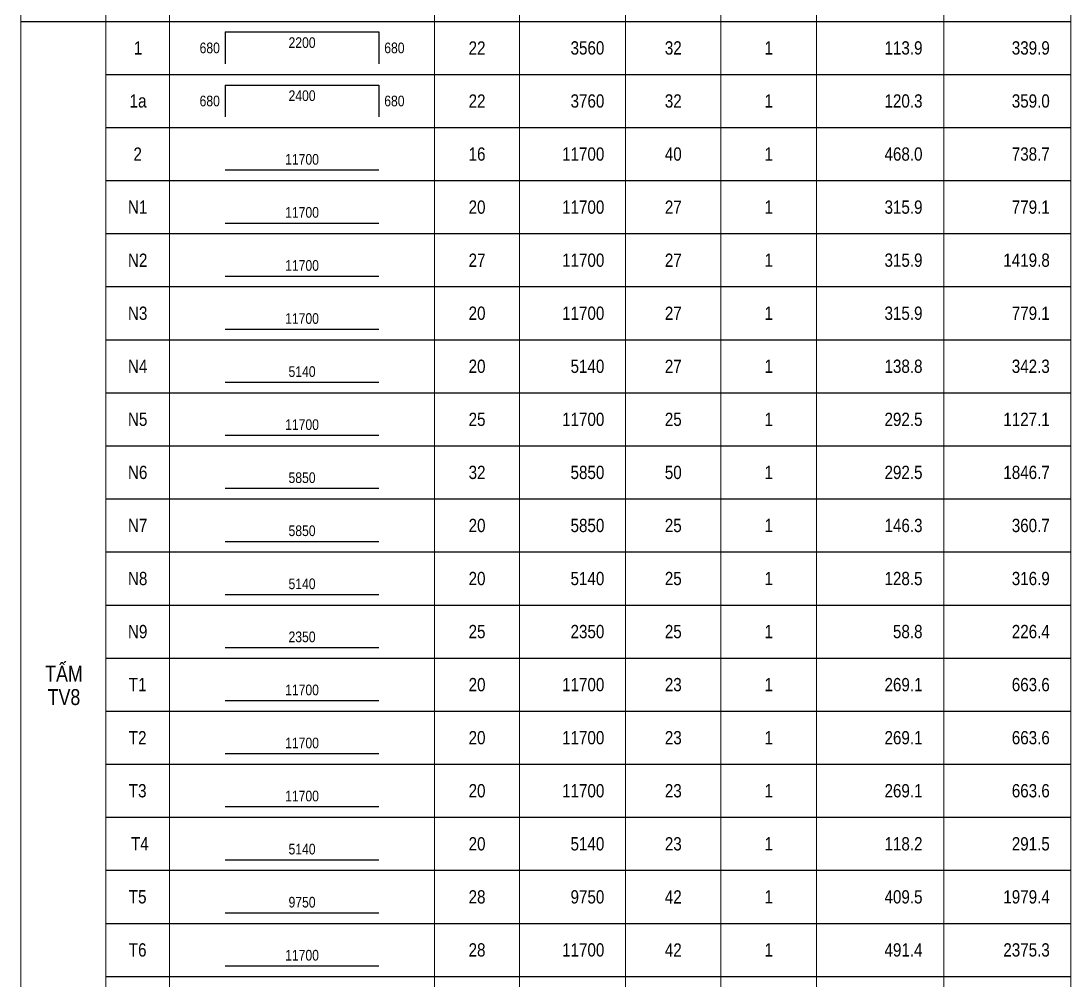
# Model space of a CAD drawing. Header units: millimetres. Extents: x -143483 to 1166745, y -1448440 to -1202244.
# Drawn here: x 420790 to 437290, y -1426204 to -1411127 of the extents above; entities that cross this region are included whole.
import ezdxf
from ezdxf.enums import TextEntityAlignment as Align

# ---------------------------------------------------------------- set-up
doc = ezdxf.new("R2010")
doc.units = ezdxf.units.MM
doc.header["$LTSCALE"] = 30
doc.layers.get('0').update_dxf_attribs({"lineweight": 9})
for name, color, linetype in [('ccu12-Dai', 6, 'Continuous'), ('ccu12-Manh', 8, 'Continuous'), ('ccu12-Text', 31, 'Continuous'), ('ccu12-Thay', 7, 'Continuous'), ('TEXT', 31, 'Continuous'), ('THEP', 4, 'Continuous')]:
    doc.layers.add(name, color=color, linetype=linetype)
doc.styles.add('ARIAL', font='arial_0.ttf')
doc.styles.add('Arial Narrow', font='ARIALN.TTF')
doc.styles.add('ccu11_simli', font='vnsimli.shx', dxfattribs={"width": 0.8})
doc.styles.add('ROMANS', font='arial_0.ttf', dxfattribs={"width": 0.8})

# ---------------------------------------------------------------- blocks, each defined once
blk = doc.blocks.new('TK_3')
at = {"layer": 'THEP'}
for p, q in [((2250, -200), (2250, -800)), ((5150, -200), (5150, -800))]:
    blk.add_line(p, q, dxfattribs=at)
blk.add_lwpolyline([(2250, -200), (5150, -200)], dxfattribs=at)
at = {"layer": 'TEXT', "style": 'ccu11_simli', "width": 0.8}
for tag, p in [('SH', (608, -500)), ('DK', (7000, -500)), ('SL', (10700, -500)), ('SCK', (12500, -500))]:
    blk.add_attdef(tag, text='', height=250, dxfattribs=at).set_placement(p, align=Align.MIDDLE)
blk.add_attdef('L2', text='', height=200, dxfattribs=at).set_placement((3700, -300), align=Align.TOP_CENTER)
for tag, height, p in [('L', 250, (9400, -500)), ('LA', 250, (15400, -500)), ('KL', 250, (17800, -500)), ('L1', 200, (2150, -500))]:
    blk.add_attdef(tag, text='', height=height, dxfattribs=at).set_placement(p, align=Align.MIDDLE_RIGHT)
blk.add_attdef('L3', text='', height=200, dxfattribs=at).set_placement((5250, -500), align=Align.MIDDLE_LEFT)
blk = doc.blocks.new('*U4419')
at = {"layer": 'ccu12-Manh'}
blk.add_line((-7583, 0), (7583, 0), dxfattribs=at)
blk = doc.blocks.new('*U4420')
at = {"color": 0, "linetype": 'ByBlock', "lineweight": -2, "transparency": 16777216}
for p in [(0, 0), (0, -833), (0, -1667), (0, -2500), (0, -3333), (0, -4167), (0, -5000), (0, -5833), (0, -6667), (0, -7500), (0, -8333), (0, -9167), (0, -10000), (0, -10833), (0, -11667), (0, -12500), (0, -13333), (0, -14167), (0, -15000), (0, -15833), (0, -16667), (0, -17500), (0, -18333), (0, -19167), (0, -20000), (0, -20833), (0, -21667), (0, -22500), (0, -23333)]:
    blk.add_blockref('*U4419', p, dxfattribs=at)
blk = doc.blocks.new('TK_1')
at = {"layer": 'THEP'}
blk.add_lwpolyline([(2250, -800), (5150, -800)], dxfattribs=at)
at = {"layer": 'TEXT', "style": 'ROMANS', "width": 0.8}
for tag, p in [('SH', (600, -500)), ('DK', (7000, -500)), ('SL', (10700, -500)), ('SCK', (12500, -500))]:
    blk.add_attdef(tag, text='', height=250, dxfattribs=at).set_placement(p, align=Align.MIDDLE)
for tag, p in [('L', (9400, -500)), ('LA', (15400, -500)), ('KL', (17800, -500))]:
    blk.add_attdef(tag, text='', height=250, dxfattribs=at).set_placement(p, align=Align.MIDDLE_RIGHT)
blk.add_attdef('L1', text='', height=200, dxfattribs=at).set_placement((3700, -700), align=Align.CENTER)

msp = doc.modelspace()

# ---------------------------------------------------------------- linework, layer by layer
for p, q in [((420790.31, -1386465.71), (420790.31, -1411132.38)), ((422123.64, -1386465.71), (422123.64, -1411132.38)), ((423123.64, -1386465.71), (423123.64, -1411132.38)), ((427290.31, -1386465.71), (427290.31, -1411132.38)), ((428623.64, -1386465.71), (428623.64, -1411132.38)), ((430290.31, -1386465.71), (430290.31, -1411132.38)), ((431790.31, -1386465.71), (431790.31, -1411132.38)), ((433290.31, -1386465.71), (433290.31, -1411132.38)), ((435290.31, -1386465.71), (435290.31, -1411132.38)), ((437290.31, -1386465.71), (437290.31, -1411132.38)), ((420790.31, -1411132.38), (420790.31, -1435299.05)), ((422123.64, -1411132.38), (422123.64, -1435299.05)), ((423123.64, -1411132.38), (423123.64, -1435299.05)), ((427290.31, -1411132.38), (427290.31, -1435299.05)), ((428623.64, -1411132.38), (428623.64, -1435299.05)), ((430290.31, -1411132.38), (430290.31, -1435299.05)), ((431790.31, -1411132.38), (431790.31, -1435299.05)), ((433290.31, -1411132.38), (433290.31, -1435299.05)), ((435290.31, -1411132.38), (435290.31, -1435299.05)), ((437290.31, -1411132.38), (437290.31, -1435299.05))]:
    msp.add_line(p, q)
at = {"layer": 'ccu12-Manh'}
for p in [(420790.31, -1411132.38), (422123.64, -1411132.38)]:
    msp.add_line(p, (437290.31, -1411132.38), dxfattribs=at)
at = {"layer": 'ccu12-Thay'}
msp.add_line((420790.31, -1411132.38), (437290.31, -1411132.38), dxfattribs=at)

# ---------------------------------------------------------------- block references
msp.add_blockref('*U4420', (429706.98, -1411965.71))
at = {"layer": 'ccu12-Dai', "ltscale": 10000}
ref = msp.add_blockref('TK_3', (422123.64, -1411132.38), dxfattribs=dict(at, xscale=0.833333338333486, yscale=0.833333338333486, zscale=0.833333338333486))
ref.add_attrib('SH', '1', dxfattribs={"layer": 'TEXT', "color": 1, "ltscale": 10000, "height": 208.33, "style": 'Arial Narrow'}).set_placement((422630.31, -1411549.05), align=Align.MIDDLE)
ref.add_attrib('DK', '22', dxfattribs={"layer": 'TEXT', "color": 1, "ltscale": 10000, "height": 208.333, "style": 'Arial Narrow'}).set_placement((427956.98, -1411549.05), align=Align.MIDDLE)
ref.add_attrib('L', '3560', dxfattribs={"layer": 'TEXT', "ltscale": 10000, "height": 208.333, "style": 'Arial Narrow'}).set_placement((429956.98, -1411549.05), align=Align.MIDDLE_RIGHT)
ref.add_attrib('SL', '32', dxfattribs={"layer": 'TEXT', "color": 1, "ltscale": 10000, "height": 208.333, "style": 'Arial Narrow'}).set_placement((431040.31, -1411549.05), align=Align.MIDDLE)
ref.add_attrib('SCK', '1', dxfattribs={"layer": 'TEXT', "color": 1, "ltscale": 10000, "height": 208.33, "style": 'Arial Narrow'}).set_placement((432540.31, -1411549.05), align=Align.MIDDLE)
ref.add_attrib('LA', '113.9', dxfattribs={"layer": 'TEXT', "ltscale": 10000, "height": 208.333, "style": 'Arial Narrow'}).set_placement((434956.98, -1411549.05), align=Align.MIDDLE_RIGHT)
ref.add_attrib('KL', '339.9', dxfattribs={"layer": 'TEXT', "ltscale": 10000, "height": 208.333, "style": 'Arial Narrow'}).set_placement((436956.98, -1411549.05), align=Align.MIDDLE_RIGHT)
ref.add_attrib('L1', '680', dxfattribs={"layer": 'TEXT', "ltscale": 10000, "height": 166.667, "style": 'Arial Narrow'}).set_placement((423915.31, -1411549.05), align=Align.MIDDLE_RIGHT)
ref.add_attrib('L2', '2200', dxfattribs={"layer": 'TEXT', "ltscale": 10000, "height": 166.667, "style": 'Arial Narrow'}).set_placement((425206.98, -1411382.38), align=Align.TOP_CENTER)
ref.add_attrib('L3', '680', dxfattribs={"layer": 'TEXT', "ltscale": 10000, "height": 166.667, "style": 'Arial Narrow'}).set_placement((426498.64, -1411549.05), align=Align.MIDDLE_LEFT)
ref = msp.add_blockref('TK_3', (422123.64, -1411965.71), dxfattribs=dict(at, xscale=0.833333338333486, yscale=0.833333338333486, zscale=0.833333338333486))
ref.add_attrib('SH', '1a', dxfattribs={"layer": 'TEXT', "color": 1, "ltscale": 10000, "height": 208.333, "style": 'Arial Narrow'}).set_placement((422630.31, -1412382.38), align=Align.MIDDLE)
ref.add_attrib('DK', '22', dxfattribs={"layer": 'TEXT', "color": 1, "ltscale": 10000, "height": 208.333, "style": 'Arial Narrow'}).set_placement((427956.98, -1412382.38), align=Align.MIDDLE)
ref.add_attrib('L', '3760', dxfattribs={"layer": 'TEXT', "ltscale": 10000, "height": 208.333, "style": 'Arial Narrow'}).set_placement((429956.98, -1412382.38), align=Align.MIDDLE_RIGHT)
ref.add_attrib('SL', '32', dxfattribs={"layer": 'TEXT', "color": 1, "ltscale": 10000, "height": 208.333, "style": 'Arial Narrow'}).set_placement((431040.31, -1412382.38), align=Align.MIDDLE)
ref.add_attrib('SCK', '1', dxfattribs={"layer": 'TEXT', "color": 1, "ltscale": 10000, "height": 208.33, "style": 'Arial Narrow'}).set_placement((432540.31, -1412382.38), align=Align.MIDDLE)
ref.add_attrib('LA', '120.3', dxfattribs={"layer": 'TEXT', "ltscale": 10000, "height": 208.333, "style": 'Arial Narrow'}).set_placement((434956.98, -1412382.38), align=Align.MIDDLE_RIGHT)
ref.add_attrib('KL', '359.0', dxfattribs={"layer": 'TEXT', "ltscale": 10000, "height": 208.333, "style": 'Arial Narrow'}).set_placement((436956.98, -1412382.38), align=Align.MIDDLE_RIGHT)
ref.add_attrib('L1', '680', dxfattribs={"layer": 'TEXT', "ltscale": 10000, "height": 166.667, "style": 'Arial Narrow'}).set_placement((423915.31, -1412382.38), align=Align.MIDDLE_RIGHT)
ref.add_attrib('L2', '2400', dxfattribs={"layer": 'TEXT', "ltscale": 10000, "height": 166.667, "style": 'Arial Narrow'}).set_placement((425206.98, -1412215.71), align=Align.TOP_CENTER)
ref.add_attrib('L3', '680', dxfattribs={"layer": 'TEXT', "ltscale": 10000, "height": 166.667, "style": 'Arial Narrow'}).set_placement((426498.64, -1412382.38), align=Align.MIDDLE_LEFT)
ref = msp.add_blockref('TK_1', (422123.64, -1412799.05), dxfattribs=dict(at, xscale=0.833333338333486, yscale=0.833333338333486, zscale=0.833333338333486))
ref.add_attrib('SH', '2', dxfattribs={"layer": 'TEXT', "color": 1, "ltscale": 10000, "height": 208.33, "style": 'Arial Narrow'}).set_placement((422623.64, -1413215.71), align=Align.MIDDLE)
ref.add_attrib('DK', '16', dxfattribs={"layer": 'TEXT', "color": 1, "ltscale": 10000, "height": 208.333, "style": 'Arial Narrow'}).set_placement((427956.98, -1413215.71), align=Align.MIDDLE)
ref.add_attrib('L', '11700', dxfattribs={"layer": 'TEXT', "ltscale": 10000, "height": 208.333, "style": 'Arial Narrow'}).set_placement((429956.98, -1413215.71), align=Align.MIDDLE_RIGHT)
ref.add_attrib('SL', '40', dxfattribs={"layer": 'TEXT', "color": 1, "ltscale": 10000, "height": 208.333, "style": 'Arial Narrow'}).set_placement((431040.31, -1413215.71), align=Align.MIDDLE)
ref.add_attrib('SCK', '1', dxfattribs={"layer": 'TEXT', "color": 1, "ltscale": 10000, "height": 208.33, "style": 'Arial Narrow'}).set_placement((432540.31, -1413215.71), align=Align.MIDDLE)
ref.add_attrib('LA', '468.0', dxfattribs={"layer": 'TEXT', "ltscale": 10000, "height": 208.333, "style": 'Arial Narrow'}).set_placement((434956.98, -1413215.71), align=Align.MIDDLE_RIGHT)
ref.add_attrib('KL', '738.7', dxfattribs={"layer": 'TEXT', "ltscale": 10000, "height": 208.333, "style": 'Arial Narrow'}).set_placement((436956.98, -1413215.71), align=Align.MIDDLE_RIGHT)
ref.add_attrib('L1', '11700', dxfattribs={"layer": 'TEXT', "ltscale": 10000, "height": 166.667, "style": 'Arial Narrow'}).set_placement((425206.98, -1413382.38), align=Align.CENTER)
ref = msp.add_blockref('TK_1', (422123.64, -1413632.38), dxfattribs=dict(at, xscale=0.833333338333486, yscale=0.833333338333486, zscale=0.833333338333486))
ref.add_attrib('SH', 'N1', dxfattribs={"layer": 'TEXT', "color": 1, "ltscale": 10000, "height": 208.333, "style": 'Arial Narrow'}).set_placement((422623.64, -1414049.05), align=Align.MIDDLE)
ref.add_attrib('DK', '20', dxfattribs={"layer": 'TEXT', "color": 1, "ltscale": 10000, "height": 208.333, "style": 'Arial Narrow'}).set_placement((427956.98, -1414049.05), align=Align.MIDDLE)
ref.add_attrib('L', '11700', dxfattribs={"layer": 'TEXT', "ltscale": 10000, "height": 208.333, "style": 'Arial Narrow'}).set_placement((429956.98, -1414049.05), align=Align.MIDDLE_RIGHT)
ref.add_attrib('SL', '27', dxfattribs={"layer": 'TEXT', "color": 1, "ltscale": 10000, "height": 208.333, "style": 'Arial Narrow'}).set_placement((431040.31, -1414049.05), align=Align.MIDDLE)
ref.add_attrib('SCK', '1', dxfattribs={"layer": 'TEXT', "color": 1, "ltscale": 10000, "height": 208.33, "style": 'Arial Narrow'}).set_placement((432540.31, -1414049.05), align=Align.MIDDLE)
ref.add_attrib('LA', '315.9', dxfattribs={"layer": 'TEXT', "ltscale": 10000, "height": 208.333, "style": 'Arial Narrow'}).set_placement((434956.98, -1414049.05), align=Align.MIDDLE_RIGHT)
ref.add_attrib('KL', '779.1', dxfattribs={"layer": 'TEXT', "ltscale": 10000, "height": 208.333, "style": 'Arial Narrow'}).set_placement((436956.98, -1414049.05), align=Align.MIDDLE_RIGHT)
ref.add_attrib('L1', '11700', dxfattribs={"layer": 'TEXT', "ltscale": 10000, "height": 166.667, "style": 'Arial Narrow'}).set_placement((425206.98, -1414215.71), align=Align.CENTER)
ref = msp.add_blockref('TK_1', (422123.64, -1414465.71), dxfattribs=dict(at, xscale=0.833333338333486, yscale=0.833333338333486, zscale=0.833333338333486))
ref.add_attrib('SH', 'N2', dxfattribs={"layer": 'TEXT', "color": 1, "ltscale": 10000, "height": 208.333, "style": 'Arial Narrow'}).set_placement((422623.64, -1414882.38), align=Align.MIDDLE)
ref.add_attrib('DK', '27', dxfattribs={"layer": 'TEXT', "color": 1, "ltscale": 10000, "height": 208.333, "style": 'Arial Narrow'}).set_placement((427956.98, -1414882.38), align=Align.MIDDLE)
ref.add_attrib('L', '11700', dxfattribs={"layer": 'TEXT', "ltscale": 10000, "height": 208.333, "style": 'Arial Narrow'}).set_placement((429956.98, -1414882.38), align=Align.MIDDLE_RIGHT)
ref.add_attrib('SL', '27', dxfattribs={"layer": 'TEXT', "color": 1, "ltscale": 10000, "height": 208.333, "style": 'Arial Narrow'}).set_placement((431040.31, -1414882.38), align=Align.MIDDLE)
ref.add_attrib('SCK', '1', dxfattribs={"layer": 'TEXT', "color": 1, "ltscale": 10000, "height": 208.33, "style": 'Arial Narrow'}).set_placement((432540.31, -1414882.38), align=Align.MIDDLE)
ref.add_attrib('LA', '315.9', dxfattribs={"layer": 'TEXT', "ltscale": 10000, "height": 208.333, "style": 'Arial Narrow'}).set_placement((434956.98, -1414882.38), align=Align.MIDDLE_RIGHT)
ref.add_attrib('KL', '1419.8', dxfattribs={"layer": 'TEXT', "ltscale": 10000, "height": 208.333, "style": 'Arial Narrow'}).set_placement((436956.98, -1414882.38), align=Align.MIDDLE_RIGHT)
ref.add_attrib('L1', '11700', dxfattribs={"layer": 'TEXT', "ltscale": 10000, "height": 166.667, "style": 'Arial Narrow'}).set_placement((425206.98, -1415049.05), align=Align.CENTER)
ref = msp.add_blockref('TK_1', (422123.64, -1415299.05), dxfattribs=dict(at, xscale=0.833333338333486, yscale=0.833333338333486, zscale=0.833333338333486))
ref.add_attrib('SH', 'N3', dxfattribs={"layer": 'TEXT', "color": 1, "ltscale": 10000, "height": 208.333, "style": 'Arial Narrow'}).set_placement((422623.64, -1415715.71), align=Align.MIDDLE)
ref.add_attrib('DK', '20', dxfattribs={"layer": 'TEXT', "color": 1, "ltscale": 10000, "height": 208.333, "style": 'Arial Narrow'}).set_placement((427956.98, -1415715.71), align=Align.MIDDLE)
ref.add_attrib('L', '11700', dxfattribs={"layer": 'TEXT', "ltscale": 10000, "height": 208.333, "style": 'Arial Narrow'}).set_placement((429956.98, -1415715.71), align=Align.MIDDLE_RIGHT)
ref.add_attrib('SL', '27', dxfattribs={"layer": 'TEXT', "color": 1, "ltscale": 10000, "height": 208.333, "style": 'Arial Narrow'}).set_placement((431040.31, -1415715.71), align=Align.MIDDLE)
ref.add_attrib('SCK', '1', dxfattribs={"layer": 'TEXT', "color": 1, "ltscale": 10000, "height": 208.33, "style": 'Arial Narrow'}).set_placement((432540.31, -1415715.71), align=Align.MIDDLE)
ref.add_attrib('LA', '315.9', dxfattribs={"layer": 'TEXT', "ltscale": 10000, "height": 208.333, "style": 'Arial Narrow'}).set_placement((434956.98, -1415715.71), align=Align.MIDDLE_RIGHT)
ref.add_attrib('KL', '779.1', dxfattribs={"layer": 'TEXT', "ltscale": 10000, "height": 208.333, "style": 'Arial Narrow'}).set_placement((436956.98, -1415715.71), align=Align.MIDDLE_RIGHT)
ref.add_attrib('L1', '11700', dxfattribs={"layer": 'TEXT', "ltscale": 10000, "height": 166.667, "style": 'Arial Narrow'}).set_placement((425206.98, -1415882.38), align=Align.CENTER)
ref = msp.add_blockref('TK_1', (422123.64, -1416132.38), dxfattribs=dict(at, xscale=0.833333338333486, yscale=0.833333338333486, zscale=0.833333338333486))
ref.add_attrib('SH', 'N4', dxfattribs={"layer": 'TEXT', "color": 1, "ltscale": 10000, "height": 208.333, "style": 'Arial Narrow'}).set_placement((422623.64, -1416549.05), align=Align.MIDDLE)
ref.add_attrib('DK', '20', dxfattribs={"layer": 'TEXT', "color": 1, "ltscale": 10000, "height": 208.333, "style": 'Arial Narrow'}).set_placement((427956.98, -1416549.05), align=Align.MIDDLE)
ref.add_attrib('L', '5140', dxfattribs={"layer": 'TEXT', "ltscale": 10000, "height": 208.333, "style": 'Arial Narrow'}).set_placement((429956.98, -1416549.05), align=Align.MIDDLE_RIGHT)
ref.add_attrib('SL', '27', dxfattribs={"layer": 'TEXT', "color": 1, "ltscale": 10000, "height": 208.333, "style": 'Arial Narrow'}).set_placement((431040.31, -1416549.05), align=Align.MIDDLE)
ref.add_attrib('SCK', '1', dxfattribs={"layer": 'TEXT', "color": 1, "ltscale": 10000, "height": 208.33, "style": 'Arial Narrow'}).set_placement((432540.31, -1416549.05), align=Align.MIDDLE)
ref.add_attrib('LA', '138.8', dxfattribs={"layer": 'TEXT', "ltscale": 10000, "height": 208.333, "style": 'Arial Narrow'}).set_placement((434956.98, -1416549.05), align=Align.MIDDLE_RIGHT)
ref.add_attrib('KL', '342.3', dxfattribs={"layer": 'TEXT', "ltscale": 10000, "height": 208.333, "style": 'Arial Narrow'}).set_placement((436956.98, -1416549.05), align=Align.MIDDLE_RIGHT)
ref.add_attrib('L1', '5140', dxfattribs={"layer": 'TEXT', "ltscale": 10000, "height": 166.667, "style": 'Arial Narrow'}).set_placement((425206.98, -1416715.71), align=Align.CENTER)
ref = msp.add_blockref('TK_1', (422123.64, -1416965.71), dxfattribs=dict(at, xscale=0.833333338333486, yscale=0.833333338333486, zscale=0.833333338333486))
ref.add_attrib('SH', 'N5', dxfattribs={"layer": 'TEXT', "color": 1, "ltscale": 10000, "height": 208.333, "style": 'Arial Narrow'}).set_placement((422623.64, -1417382.38), align=Align.MIDDLE)
ref.add_attrib('DK', '25', dxfattribs={"layer": 'TEXT', "color": 1, "ltscale": 10000, "height": 208.333, "style": 'Arial Narrow'}).set_placement((427956.98, -1417382.38), align=Align.MIDDLE)
ref.add_attrib('L', '11700', dxfattribs={"layer": 'TEXT', "ltscale": 10000, "height": 208.333, "style": 'Arial Narrow'}).set_placement((429956.98, -1417382.38), align=Align.MIDDLE_RIGHT)
ref.add_attrib('SL', '25', dxfattribs={"layer": 'TEXT', "color": 1, "ltscale": 10000, "height": 208.333, "style": 'Arial Narrow'}).set_placement((431040.31, -1417382.38), align=Align.MIDDLE)
ref.add_attrib('SCK', '1', dxfattribs={"layer": 'TEXT', "color": 1, "ltscale": 10000, "height": 208.33, "style": 'Arial Narrow'}).set_placement((432540.31, -1417382.38), align=Align.MIDDLE)
ref.add_attrib('LA', '292.5', dxfattribs={"layer": 'TEXT', "ltscale": 10000, "height": 208.333, "style": 'Arial Narrow'}).set_placement((434956.98, -1417382.38), align=Align.MIDDLE_RIGHT)
ref.add_attrib('KL', '1127.1', dxfattribs={"layer": 'TEXT', "ltscale": 10000, "height": 208.333, "style": 'Arial Narrow'}).set_placement((436956.98, -1417382.38), align=Align.MIDDLE_RIGHT)
ref.add_attrib('L1', '11700', dxfattribs={"layer": 'TEXT', "ltscale": 10000, "height": 166.667, "style": 'Arial Narrow'}).set_placement((425206.98, -1417549.05), align=Align.CENTER)
ref = msp.add_blockref('TK_1', (422123.64, -1417799.05), dxfattribs=dict(at, xscale=0.833333338333486, yscale=0.833333338333486, zscale=0.833333338333486))
ref.add_attrib('SH', 'N6', dxfattribs={"layer": 'TEXT', "color": 1, "ltscale": 10000, "height": 208.333, "style": 'Arial Narrow'}).set_placement((422623.64, -1418215.71), align=Align.MIDDLE)
ref.add_attrib('DK', '32', dxfattribs={"layer": 'TEXT', "color": 1, "ltscale": 10000, "height": 208.333, "style": 'Arial Narrow'}).set_placement((427956.98, -1418215.71), align=Align.MIDDLE)
ref.add_attrib('L', '5850', dxfattribs={"layer": 'TEXT', "ltscale": 10000, "height": 208.333, "style": 'Arial Narrow'}).set_placement((429956.98, -1418215.71), align=Align.MIDDLE_RIGHT)
ref.add_attrib('SL', '50', dxfattribs={"layer": 'TEXT', "color": 1, "ltscale": 10000, "height": 208.333, "style": 'Arial Narrow'}).set_placement((431040.31, -1418215.71), align=Align.MIDDLE)
ref.add_attrib('SCK', '1', dxfattribs={"layer": 'TEXT', "color": 1, "ltscale": 10000, "height": 208.33, "style": 'Arial Narrow'}).set_placement((432540.31, -1418215.71), align=Align.MIDDLE)
ref.add_attrib('LA', '292.5', dxfattribs={"layer": 'TEXT', "ltscale": 10000, "height": 208.333, "style": 'Arial Narrow'}).set_placement((434956.98, -1418215.71), align=Align.MIDDLE_RIGHT)
ref.add_attrib('KL', '1846.7', dxfattribs={"layer": 'TEXT', "ltscale": 10000, "height": 208.333, "style": 'Arial Narrow'}).set_placement((436956.98, -1418215.71), align=Align.MIDDLE_RIGHT)
ref.add_attrib('L1', '5850', dxfattribs={"layer": 'TEXT', "ltscale": 10000, "height": 166.667, "style": 'Arial Narrow'}).set_placement((425206.98, -1418382.38), align=Align.CENTER)
ref = msp.add_blockref('TK_1', (422123.64, -1418632.38), dxfattribs=dict(at, xscale=0.833333338333486, yscale=0.833333338333486, zscale=0.833333338333486))
ref.add_attrib('SH', 'N7', dxfattribs={"layer": 'TEXT', "color": 1, "ltscale": 10000, "height": 208.333, "style": 'Arial Narrow'}).set_placement((422623.64, -1419049.05), align=Align.MIDDLE)
ref.add_attrib('DK', '20', dxfattribs={"layer": 'TEXT', "color": 1, "ltscale": 10000, "height": 208.333, "style": 'Arial Narrow'}).set_placement((427956.98, -1419049.05), align=Align.MIDDLE)
ref.add_attrib('L', '5850', dxfattribs={"layer": 'TEXT', "ltscale": 10000, "height": 208.333, "style": 'Arial Narrow'}).set_placement((429956.98, -1419049.05), align=Align.MIDDLE_RIGHT)
ref.add_attrib('SL', '25', dxfattribs={"layer": 'TEXT', "color": 1, "ltscale": 10000, "height": 208.333, "style": 'Arial Narrow'}).set_placement((431040.31, -1419049.05), align=Align.MIDDLE)
ref.add_attrib('SCK', '1', dxfattribs={"layer": 'TEXT', "color": 1, "ltscale": 10000, "height": 208.33, "style": 'Arial Narrow'}).set_placement((432540.31, -1419049.05), align=Align.MIDDLE)
ref.add_attrib('LA', '146.3', dxfattribs={"layer": 'TEXT', "ltscale": 10000, "height": 208.333, "style": 'Arial Narrow'}).set_placement((434956.98, -1419049.05), align=Align.MIDDLE_RIGHT)
ref.add_attrib('KL', '360.7', dxfattribs={"layer": 'TEXT', "ltscale": 10000, "height": 208.333, "style": 'Arial Narrow'}).set_placement((436956.98, -1419049.05), align=Align.MIDDLE_RIGHT)
ref.add_attrib('L1', '5850', dxfattribs={"layer": 'TEXT', "ltscale": 10000, "height": 166.667, "style": 'Arial Narrow'}).set_placement((425206.98, -1419215.71), align=Align.CENTER)
ref = msp.add_blockref('TK_1', (422123.64, -1419465.71), dxfattribs=dict(at, xscale=0.833333338333486, yscale=0.833333338333486, zscale=0.833333338333486))
ref.add_attrib('SH', 'N8', dxfattribs={"layer": 'TEXT', "color": 1, "ltscale": 10000, "height": 208.333, "style": 'Arial Narrow'}).set_placement((422623.64, -1419882.38), align=Align.MIDDLE)
ref.add_attrib('DK', '20', dxfattribs={"layer": 'TEXT', "color": 1, "ltscale": 10000, "height": 208.333, "style": 'Arial Narrow'}).set_placement((427956.98, -1419882.38), align=Align.MIDDLE)
ref.add_attrib('L', '5140', dxfattribs={"layer": 'TEXT', "ltscale": 10000, "height": 208.333, "style": 'Arial Narrow'}).set_placement((429956.98, -1419882.38), align=Align.MIDDLE_RIGHT)
ref.add_attrib('SL', '25', dxfattribs={"layer": 'TEXT', "color": 1, "ltscale": 10000, "height": 208.333, "style": 'Arial Narrow'}).set_placement((431040.31, -1419882.38), align=Align.MIDDLE)
ref.add_attrib('SCK', '1', dxfattribs={"layer": 'TEXT', "color": 1, "ltscale": 10000, "height": 208.33, "style": 'Arial Narrow'}).set_placement((432540.31, -1419882.38), align=Align.MIDDLE)
ref.add_attrib('LA', '128.5', dxfattribs={"layer": 'TEXT', "ltscale": 10000, "height": 208.333, "style": 'Arial Narrow'}).set_placement((434956.98, -1419882.38), align=Align.MIDDLE_RIGHT)
ref.add_attrib('KL', '316.9', dxfattribs={"layer": 'TEXT', "ltscale": 10000, "height": 208.333, "style": 'Arial Narrow'}).set_placement((436956.98, -1419882.38), align=Align.MIDDLE_RIGHT)
ref.add_attrib('L1', '5140', dxfattribs={"layer": 'TEXT', "ltscale": 10000, "height": 166.667, "style": 'Arial Narrow'}).set_placement((425206.98, -1420049.05), align=Align.CENTER)
ref = msp.add_blockref('TK_1', (422123.64, -1420299.05), dxfattribs=dict(at, xscale=0.833333338333486, yscale=0.833333338333486, zscale=0.833333338333486))
ref.add_attrib('SH', 'N9', dxfattribs={"layer": 'TEXT', "color": 1, "ltscale": 10000, "height": 208.333, "style": 'Arial Narrow'}).set_placement((422623.64, -1420715.71), align=Align.MIDDLE)
ref.add_attrib('DK', '25', dxfattribs={"layer": 'TEXT', "color": 1, "ltscale": 10000, "height": 208.333, "style": 'Arial Narrow'}).set_placement((427956.98, -1420715.71), align=Align.MIDDLE)
ref.add_attrib('L', '2350', dxfattribs={"layer": 'TEXT', "ltscale": 10000, "height": 208.333, "style": 'Arial Narrow'}).set_placement((429956.98, -1420715.71), align=Align.MIDDLE_RIGHT)
ref.add_attrib('SL', '25', dxfattribs={"layer": 'TEXT', "color": 1, "ltscale": 10000, "height": 208.333, "style": 'Arial Narrow'}).set_placement((431040.31, -1420715.71), align=Align.MIDDLE)
ref.add_attrib('SCK', '1', dxfattribs={"layer": 'TEXT', "color": 1, "ltscale": 10000, "height": 208.33, "style": 'Arial Narrow'}).set_placement((432540.31, -1420715.71), align=Align.MIDDLE)
ref.add_attrib('LA', '58.8', dxfattribs={"layer": 'TEXT', "ltscale": 10000, "height": 208.333, "style": 'Arial Narrow'}).set_placement((434956.98, -1420715.71), align=Align.MIDDLE_RIGHT)
ref.add_attrib('KL', '226.4', dxfattribs={"layer": 'TEXT', "ltscale": 10000, "height": 208.333, "style": 'Arial Narrow'}).set_placement((436956.98, -1420715.71), align=Align.MIDDLE_RIGHT)
ref.add_attrib('L1', '2350', dxfattribs={"layer": 'TEXT', "ltscale": 10000, "height": 166.667, "style": 'Arial Narrow'}).set_placement((425206.98, -1420882.38), align=Align.CENTER)
ref = msp.add_blockref('TK_1', (422123.64, -1421132.38), dxfattribs=dict(at, xscale=0.833333338333486, yscale=0.833333338333486, zscale=0.833333338333486))
ref.add_attrib('SH', 'T1', dxfattribs={"layer": 'TEXT', "color": 1, "ltscale": 10000, "height": 208.333, "style": 'Arial Narrow'}).set_placement((422623.64, -1421549.05), align=Align.MIDDLE)
ref.add_attrib('DK', '20', dxfattribs={"layer": 'TEXT', "color": 1, "ltscale": 10000, "height": 208.333, "style": 'Arial Narrow'}).set_placement((427956.98, -1421549.05), align=Align.MIDDLE)
ref.add_attrib('L', '11700', dxfattribs={"layer": 'TEXT', "ltscale": 10000, "height": 208.333, "style": 'Arial Narrow'}).set_placement((429956.98, -1421549.05), align=Align.MIDDLE_RIGHT)
ref.add_attrib('SL', '23', dxfattribs={"layer": 'TEXT', "color": 1, "ltscale": 10000, "height": 208.333, "style": 'Arial Narrow'}).set_placement((431040.31, -1421549.05), align=Align.MIDDLE)
ref.add_attrib('SCK', '1', dxfattribs={"layer": 'TEXT', "color": 1, "ltscale": 10000, "height": 208.33, "style": 'Arial Narrow'}).set_placement((432540.31, -1421549.05), align=Align.MIDDLE)
ref.add_attrib('LA', '269.1', dxfattribs={"layer": 'TEXT', "ltscale": 10000, "height": 208.333, "style": 'Arial Narrow'}).set_placement((434956.98, -1421549.05), align=Align.MIDDLE_RIGHT)
ref.add_attrib('KL', '663.6', dxfattribs={"layer": 'TEXT', "ltscale": 10000, "height": 208.333, "style": 'Arial Narrow'}).set_placement((436956.98, -1421549.05), align=Align.MIDDLE_RIGHT)
ref.add_attrib('L1', '11700', dxfattribs={"layer": 'TEXT', "ltscale": 10000, "height": 166.667, "style": 'Arial Narrow'}).set_placement((425206.98, -1421715.71), align=Align.CENTER)
ref = msp.add_blockref('TK_1', (422123.64, -1421965.71), dxfattribs=dict(at, xscale=0.833333338333486, yscale=0.833333338333486, zscale=0.833333338333486))
ref.add_attrib('SH', 'T2', dxfattribs={"layer": 'TEXT', "color": 1, "ltscale": 10000, "height": 208.333, "style": 'Arial Narrow'}).set_placement((422623.64, -1422382.38), align=Align.MIDDLE)
ref.add_attrib('DK', '20', dxfattribs={"layer": 'TEXT', "color": 1, "ltscale": 10000, "height": 208.333, "style": 'Arial Narrow'}).set_placement((427956.98, -1422382.38), align=Align.MIDDLE)
ref.add_attrib('L', '11700', dxfattribs={"layer": 'TEXT', "ltscale": 10000, "height": 208.333, "style": 'Arial Narrow'}).set_placement((429956.98, -1422382.38), align=Align.MIDDLE_RIGHT)
ref.add_attrib('SL', '23', dxfattribs={"layer": 'TEXT', "color": 1, "ltscale": 10000, "height": 208.333, "style": 'Arial Narrow'}).set_placement((431040.31, -1422382.38), align=Align.MIDDLE)
ref.add_attrib('SCK', '1', dxfattribs={"layer": 'TEXT', "color": 1, "ltscale": 10000, "height": 208.33, "style": 'Arial Narrow'}).set_placement((432540.31, -1422382.38), align=Align.MIDDLE)
ref.add_attrib('LA', '269.1', dxfattribs={"layer": 'TEXT', "ltscale": 10000, "height": 208.333, "style": 'Arial Narrow'}).set_placement((434956.98, -1422382.38), align=Align.MIDDLE_RIGHT)
ref.add_attrib('KL', '663.6', dxfattribs={"layer": 'TEXT', "ltscale": 10000, "height": 208.333, "style": 'Arial Narrow'}).set_placement((436956.98, -1422382.38), align=Align.MIDDLE_RIGHT)
ref.add_attrib('L1', '11700', dxfattribs={"layer": 'TEXT', "ltscale": 10000, "height": 166.667, "style": 'Arial Narrow'}).set_placement((425206.98, -1422549.05), align=Align.CENTER)
ref = msp.add_blockref('TK_1', (422123.64, -1422799.05), dxfattribs=dict(at, xscale=0.833333338333486, yscale=0.833333338333486, zscale=0.833333338333486))
ref.add_attrib('SH', 'T3', dxfattribs={"layer": 'TEXT', "color": 1, "ltscale": 10000, "height": 208.333, "style": 'Arial Narrow'}).set_placement((422623.64, -1423215.71), align=Align.MIDDLE)
ref.add_attrib('DK', '20', dxfattribs={"layer": 'TEXT', "color": 1, "ltscale": 10000, "height": 208.333, "style": 'Arial Narrow'}).set_placement((427956.98, -1423215.71), align=Align.MIDDLE)
ref.add_attrib('L', '11700', dxfattribs={"layer": 'TEXT', "ltscale": 10000, "height": 208.333, "style": 'Arial Narrow'}).set_placement((429956.98, -1423215.71), align=Align.MIDDLE_RIGHT)
ref.add_attrib('SL', '23', dxfattribs={"layer": 'TEXT', "color": 1, "ltscale": 10000, "height": 208.333, "style": 'Arial Narrow'}).set_placement((431040.31, -1423215.71), align=Align.MIDDLE)
ref.add_attrib('SCK', '1', dxfattribs={"layer": 'TEXT', "color": 1, "ltscale": 10000, "height": 208.33, "style": 'Arial Narrow'}).set_placement((432540.31, -1423215.71), align=Align.MIDDLE)
ref.add_attrib('LA', '269.1', dxfattribs={"layer": 'TEXT', "ltscale": 10000, "height": 208.333, "style": 'Arial Narrow'}).set_placement((434956.98, -1423215.71), align=Align.MIDDLE_RIGHT)
ref.add_attrib('KL', '663.6', dxfattribs={"layer": 'TEXT', "ltscale": 10000, "height": 208.333, "style": 'Arial Narrow'}).set_placement((436956.98, -1423215.71), align=Align.MIDDLE_RIGHT)
ref.add_attrib('L1', '11700', dxfattribs={"layer": 'TEXT', "ltscale": 10000, "height": 166.667, "style": 'Arial Narrow'}).set_placement((425206.98, -1423382.38), align=Align.CENTER)
ref = msp.add_blockref('TK_1', (422123.64, -1423632.38), dxfattribs=dict(at, xscale=0.833333338333486, yscale=0.833333338333486, zscale=0.833333338333486))
ref.add_attrib('SH', ' T4', dxfattribs={"layer": 'TEXT', "color": 1, "ltscale": 10000, "height": 208.333, "style": 'Arial Narrow'}).set_placement((422623.64, -1424049.05), align=Align.MIDDLE)
ref.add_attrib('DK', '20', dxfattribs={"layer": 'TEXT', "color": 1, "ltscale": 10000, "height": 208.333, "style": 'Arial Narrow'}).set_placement((427956.98, -1424049.05), align=Align.MIDDLE)
ref.add_attrib('L', '5140', dxfattribs={"layer": 'TEXT', "ltscale": 10000, "height": 208.333, "style": 'Arial Narrow'}).set_placement((429956.98, -1424049.05), align=Align.MIDDLE_RIGHT)
ref.add_attrib('SL', '23', dxfattribs={"layer": 'TEXT', "color": 1, "ltscale": 10000, "height": 208.333, "style": 'Arial Narrow'}).set_placement((431040.31, -1424049.05), align=Align.MIDDLE)
ref.add_attrib('SCK', '1', dxfattribs={"layer": 'TEXT', "color": 1, "ltscale": 10000, "height": 208.33, "style": 'Arial Narrow'}).set_placement((432540.31, -1424049.05), align=Align.MIDDLE)
ref.add_attrib('LA', '118.2', dxfattribs={"layer": 'TEXT', "ltscale": 10000, "height": 208.333, "style": 'Arial Narrow'}).set_placement((434956.98, -1424049.05), align=Align.MIDDLE_RIGHT)
ref.add_attrib('KL', '291.5', dxfattribs={"layer": 'TEXT', "ltscale": 10000, "height": 208.333, "style": 'Arial Narrow'}).set_placement((436956.98, -1424049.05), align=Align.MIDDLE_RIGHT)
ref.add_attrib('L1', '5140', dxfattribs={"layer": 'TEXT', "ltscale": 10000, "height": 166.667, "style": 'Arial Narrow'}).set_placement((425206.98, -1424215.71), align=Align.CENTER)
ref = msp.add_blockref('TK_1', (422123.64, -1424465.71), dxfattribs=dict(at, xscale=0.833333338333486, yscale=0.833333338333486, zscale=0.833333338333486))
ref.add_attrib('SH', 'T5', dxfattribs={"layer": 'TEXT', "color": 1, "ltscale": 10000, "height": 208.333, "style": 'Arial Narrow'}).set_placement((422623.64, -1424882.38), align=Align.MIDDLE)
ref.add_attrib('DK', '28', dxfattribs={"layer": 'TEXT', "color": 1, "ltscale": 10000, "height": 208.333, "style": 'Arial Narrow'}).set_placement((427956.98, -1424882.38), align=Align.MIDDLE)
ref.add_attrib('L', '9750', dxfattribs={"layer": 'TEXT', "ltscale": 10000, "height": 208.333, "style": 'Arial Narrow'}).set_placement((429956.98, -1424882.38), align=Align.MIDDLE_RIGHT)
ref.add_attrib('SL', '42', dxfattribs={"layer": 'TEXT', "color": 1, "ltscale": 10000, "height": 208.333, "style": 'Arial Narrow'}).set_placement((431040.31, -1424882.38), align=Align.MIDDLE)
ref.add_attrib('SCK', '1', dxfattribs={"layer": 'TEXT', "color": 1, "ltscale": 10000, "height": 208.33, "style": 'Arial Narrow'}).set_placement((432540.31, -1424882.38), align=Align.MIDDLE)
ref.add_attrib('LA', '409.5', dxfattribs={"layer": 'TEXT', "ltscale": 10000, "height": 208.333, "style": 'Arial Narrow'}).set_placement((434956.98, -1424882.38), align=Align.MIDDLE_RIGHT)
ref.add_attrib('KL', '1979.4', dxfattribs={"layer": 'TEXT', "ltscale": 10000, "height": 208.333, "style": 'Arial Narrow'}).set_placement((436956.98, -1424882.38), align=Align.MIDDLE_RIGHT)
ref.add_attrib('L1', '9750', dxfattribs={"layer": 'TEXT', "ltscale": 10000, "height": 166.667, "style": 'Arial Narrow'}).set_placement((425206.98, -1425049.05), align=Align.CENTER)
ref = msp.add_blockref('TK_1', (422123.64, -1425299.05), dxfattribs=dict(at, xscale=0.833333338333486, yscale=0.833333338333486, zscale=0.833333338333486))
ref.add_attrib('SH', 'T6', dxfattribs={"layer": 'TEXT', "color": 1, "ltscale": 10000, "height": 208.333, "style": 'Arial Narrow'}).set_placement((422623.64, -1425715.71), align=Align.MIDDLE)
ref.add_attrib('DK', '28', dxfattribs={"layer": 'TEXT', "color": 1, "ltscale": 10000, "height": 208.333, "style": 'Arial Narrow'}).set_placement((427956.98, -1425715.71), align=Align.MIDDLE)
ref.add_attrib('L', '11700', dxfattribs={"layer": 'TEXT', "ltscale": 10000, "height": 208.333, "style": 'Arial Narrow'}).set_placement((429956.98, -1425715.71), align=Align.MIDDLE_RIGHT)
ref.add_attrib('SL', '42', dxfattribs={"layer": 'TEXT', "color": 1, "ltscale": 10000, "height": 208.333, "style": 'Arial Narrow'}).set_placement((431040.31, -1425715.71), align=Align.MIDDLE)
ref.add_attrib('SCK', '1', dxfattribs={"layer": 'TEXT', "color": 1, "ltscale": 10000, "height": 208.33, "style": 'Arial Narrow'}).set_placement((432540.31, -1425715.71), align=Align.MIDDLE)
ref.add_attrib('LA', '491.4', dxfattribs={"layer": 'TEXT', "ltscale": 10000, "height": 208.333, "style": 'Arial Narrow'}).set_placement((434956.98, -1425715.71), align=Align.MIDDLE_RIGHT)
ref.add_attrib('KL', '2375.3', dxfattribs={"layer": 'TEXT', "ltscale": 10000, "height": 208.333, "style": 'Arial Narrow'}).set_placement((436956.98, -1425715.71), align=Align.MIDDLE_RIGHT)
ref.add_attrib('L1', '11700', dxfattribs={"layer": 'TEXT', "ltscale": 10000, "height": 166.667, "style": 'Arial Narrow'}).set_placement((425206.98, -1425882.38), align=Align.CENTER)

# ---------------------------------------------------------------- texts
at = {"layer": 'ccu12-Text', "color": 2, "style": 'ARIAL', "width": 0.8}
for s, p in [('TẤM', (421465.86, -1421502.04)), ('TV8', (421465.86, -1421869.71))]:
    msp.add_text(s, height=250, dxfattribs=at).set_placement(p, align=Align.CENTER)

doc.saveas('drawing.dxf')
